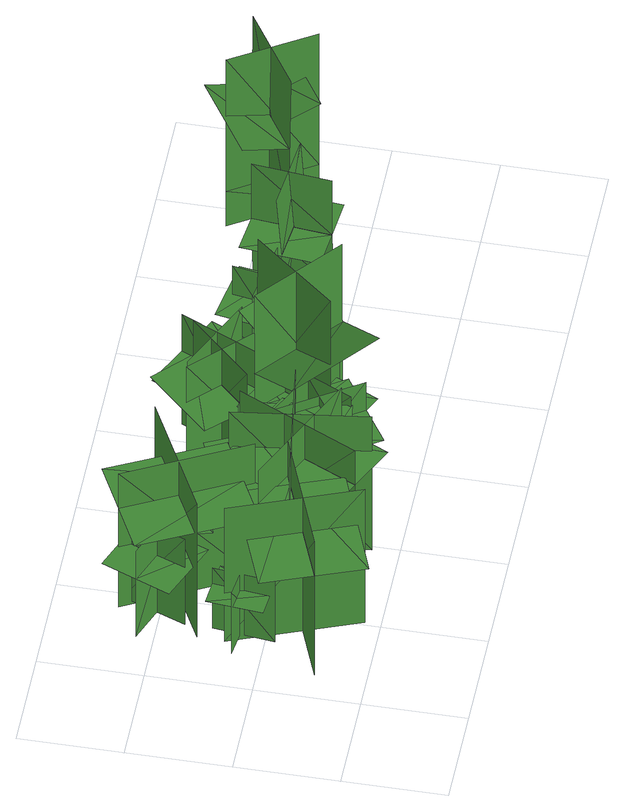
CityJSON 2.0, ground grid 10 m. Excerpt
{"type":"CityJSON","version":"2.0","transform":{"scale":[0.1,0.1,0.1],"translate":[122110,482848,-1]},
"CityObjects":{
"tree1":{"type":"SolitaryVegetationObject","geometry":[{"type":"MultiSurface","lod":"1","boundaries":[[[0,1,2]],[[0,2,3]],[[4,5,6]],[[4,6,7]],[[8,9,10]],[[8,10,11]],[[8,12,13]],[[8,13,9]]]}]},
"tree2":{"type":"SolitaryVegetationObject","geometry":[{"type":"MultiSurface","lod":"1","boundaries":[[[14,15,16]],[[14,16,17]],[[18,19,20]],[[18,20,21]],[[22,23,24]],[[22,24,25]],[[22,26,27]],[[22,27,23]]]}]},
"tree3":{"type":"SolitaryVegetationObject","geometry":[{"type":"MultiSurface","lod":"1","boundaries":[[[28,29,30]],[[28,30,31]],[[32,33,34]],[[32,34,35]],[[36,37,38]],[[36,38,39]],[[36,40,41]],[[36,41,37]]]}]},
"tree4":{"type":"SolitaryVegetationObject","geometry":[{"type":"MultiSurface","lod":"1","boundaries":[[[42,43,44]],[[42,44,45]],[[46,47,48]],[[46,48,49]],[[50,51,52]],[[50,52,53]],[[50,54,55]],[[50,55,51]]]}]},
"tree5":{"type":"SolitaryVegetationObject","geometry":[{"type":"MultiSurface","lod":"1","boundaries":[[[56,57,58]],[[56,58,59]],[[60,61,62]],[[60,62,63]],[[64,65,66]],[[64,66,67]],[[64,68,69]],[[64,69,65]]]}]},
"tree6":{"type":"SolitaryVegetationObject","geometry":[{"type":"MultiSurface","lod":"1","boundaries":[[[70,71,72]],[[70,72,73]],[[74,75,76]],[[74,76,77]],[[78,79,80]],[[78,80,81]],[[78,82,83]],[[78,83,79]]]}]},
"tree7":{"type":"SolitaryVegetationObject","geometry":[{"type":"MultiSurface","lod":"1","boundaries":[[[84,85,86]],[[84,86,87]],[[88,89,90]],[[88,90,91]],[[92,93,94]],[[92,94,95]],[[92,96,97]],[[92,97,93]]]}]},
"tree8":{"type":"SolitaryVegetationObject","geometry":[{"type":"MultiSurface","lod":"1","boundaries":[[[98,99,100]],[[98,100,101]],[[102,103,104]],[[102,104,105]],[[106,107,108]],[[106,108,109]],[[106,110,111]],[[106,111,107]]]}]},
"tree9":{"type":"SolitaryVegetationObject","geometry":[{"type":"MultiSurface","lod":"1","boundaries":[[[112,113,114]],[[112,114,115]],[[116,117,118]],[[116,118,119]],[[120,121,122]],[[120,122,123]],[[120,124,125]],[[120,125,121]]]}]},
"tree10":{"type":"SolitaryVegetationObject","geometry":[{"type":"MultiSurface","lod":"1","boundaries":[[[126,127,128]],[[126,128,129]],[[130,131,132]],[[130,132,133]],[[134,135,136]],[[134,136,137]],[[134,138,139]],[[134,139,135]]]}]},
"tree11":{"type":"SolitaryVegetationObject","geometry":[{"type":"MultiSurface","lod":"1","boundaries":[[[140,141,142]],[[140,142,143]],[[144,145,146]],[[144,146,147]],[[148,149,145]],[[148,145,144]],[[150,151,141]],[[150,141,140]],[[152,153,154]],[[152,154,155]],[[156,157,158]],[[156,158,159]]]}]},
"tree12":{"type":"SolitaryVegetationObject","geometry":[{"type":"MultiSurface","lod":"1","boundaries":[[[160,161,162]],[[160,162,163]],[[164,165,166]],[[164,166,167]],[[168,169,170]],[[168,170,171]],[[168,172,173]],[[168,173,169]]]}]},
"tree13":{"type":"SolitaryVegetationObject","geometry":[{"type":"MultiSurface","lod":"1","boundaries":[[[174,175,176]],[[174,176,177]],[[178,179,180]],[[178,180,181]],[[182,183,184]],[[182,184,185]],[[182,186,187]],[[182,187,183]]]}]},
"tree14":{"type":"SolitaryVegetationObject","geometry":[{"type":"MultiSurface","lod":"1","boundaries":[[[188,189,190]],[[188,190,191]],[[192,193,194]],[[192,194,195]],[[196,197,193]],[[196,193,192]],[[198,199,189]],[[198,189,188]],[[188,189,200]],[[188,200,201]],[[188,202,203]],[[188,203,189]]]}]},
"tree15":{"type":"SolitaryVegetationObject","geometry":[{"type":"MultiSurface","lod":"1","boundaries":[[[204,205,206]],[[204,206,207]],[[208,209,210]],[[208,210,211]],[[212,213,214]],[[212,214,215]],[[212,216,217]],[[212,217,213]]]}]},
"tree16":{"type":"SolitaryVegetationObject","geometry":[{"type":"MultiSurface","lod":"1","boundaries":[[[218,219,220]],[[218,220,221]],[[222,223,224]],[[222,224,225]],[[226,227,223]],[[226,223,222]],[[228,229,219]],[[228,219,218]],[[218,219,230]],[[218,230,231]],[[218,232,233]],[[218,233,219]]]}]},
"tree17":{"type":"SolitaryVegetationObject","geometry":[{"type":"MultiSurface","lod":"1","boundaries":[[[234,235,236]],[[234,236,237]],[[238,239,240]],[[238,240,241]],[[242,243,239]],[[242,239,238]],[[244,245,235]],[[244,235,234]],[[246,247,248]],[[246,248,249]],[[250,251,252]],[[250,252,253]]]}]}
},
"vertices":[
[57,90,9],[64,149,9],[64,149,87],[57,90,87],[93,119,9],[35,126,9],[35,126,87],[93,119,87],[58,95,67],[64,149,67],[40,151,67],[35,97,67],[81,92,67],[87,146,67],
[148,95,4],[27,48,4],[27,48,176],[148,95,176],[54,136,4],[101,15,4],[101,15,176],[54,136,176],[138,91,132],[27,48,132],[45,1,132],[156,43,132],[119,139,132],[8,96,132],
[85,236,12],[61,174,12],[61,174,122],[85,236,122],[38,215,12],[100,191,12],[100,191,122],[38,215,122],[38,215,86],[100,191,86],[114,225,86],[52,249,86],[25,182,86],[87,157,86],
[136,123,8],[76,238,8],[76,238,180],[136,123,180],[166,221,8],[51,161,8],[51,161,180],[166,221,180],[131,133,136],[76,238,136],[31,215,136],[85,109,136],[176,156,136],[122,262,136],
[138,165,11],[121,230,11],[121,230,122],[138,165,122],[163,210,11],[99,192,11],[99,192,122],[163,210,122],[163,210,86],[99,192,86],[109,157,86],[173,175,86],[154,245,86],[90,228,86],
[206,150,2],[150,33,2],[150,33,174],[206,150,174],[109,115,2],[227,60,2],[227,60,174],[109,115,174],[201,140,130],[150,33,130],[196,11,130],[247,118,130],[155,162,130],[104,55,130],
[113,87,2],[242,105,2],[242,105,174],[113,87,174],[195,26,2],[178,155,2],[178,155,174],[195,26,174],[124,89,130],[242,105,130],[235,156,130],[117,140,130],[131,38,130],[249,54,130],
[186,178,6],[223,104,6],[223,104,116],[186,178,116],[165,117,6],[240,153,6],[240,153,116],[165,117,116],[189,172,87],[223,104,87],[252,118,87],[219,186,87],[160,158,87],[193,90,87],
[211,134,1],[269,45,1],[269,45,142],[211,134,142],[195,52,1],[284,110,1],[284,110,142],[195,52,142],[216,126,106],[269,45,106],[305,68,106],[251,149,106],[181,103,106],[234,22,106],
[293,151,2],[247,55,2],[247,55,143],[293,151,143],[214,123,2],[310,77,2],[310,77,143],[214,123,143],[289,143,106],[247,55,106],[285,37,106],[327,125,106],[252,161,106],[209,74,106],
[331,78,57],[251,144,57],[253,145,251],[332,79,251],[324,156,57],[258,76,57],[259,76,251],[325,155,251],[325,155,5],[259,76,5],[332,79,5],[253,145,5],[332,78,152],[252,145,152],[218,104,171],[298,38,171],[263,136,182],[323,86,182],[348,117,193],[288,166,193],
[313,148,7],[252,208,7],[252,208,149],[313,148,149],[312,214,7],[252,152,7],[252,152,149],[312,214,149],[312,214,103],[252,152,103],[286,120,103],[345,181,103],[278,246,103],[219,185,103],
[257,208,8],[335,172,8],[335,172,150],[257,208,150],[280,147,8],[316,224,8],[316,224,150],[280,147,150],[280,147,103],[316,224,103],[274,244,103],[237,167,103],[322,127,103],[358,204,103],
[356,158,60],[357,99,60],[388,99,60],[387,158,60],[386,130,60],[327,130,60],[327,126,114],[386,126,114],[386,126,5],[327,126,5],[354,158,5],[354,99,5],[357,99,114],[356,158,114],[326,158,60],[327,99,60],
[407,131,6],[418,196,6],[418,196,116],[407,131,116],[448,160,6],[383,171,6],[383,171,116],[448,160,116],[448,160,80],[383,171,80],[376,136,80],[442,124,80],[454,196,80],[389,207,80],
[515,122,73],[523,198,73],[483,202,74],[476,126,74],[481,162,73],[557,154,73],[557,159,143],[481,167,143],[481,167,3],[557,159,3],[518,121,3],[526,197,3],[523,198,143],[515,122,143],[554,118,74],[561,194,74],
[557,170,49],[634,218,49],[634,217,220],[558,168,220],[624,154,50],[575,231,50],[575,231,220],[623,154,220],[623,154,5],[575,231,5],[558,168,5],[634,217,5],[558,169,133],[634,218,133],[609,257,149],[533,208,149],[624,211,159],[567,174,159],[585,145,169],[642,182,169]
]}
